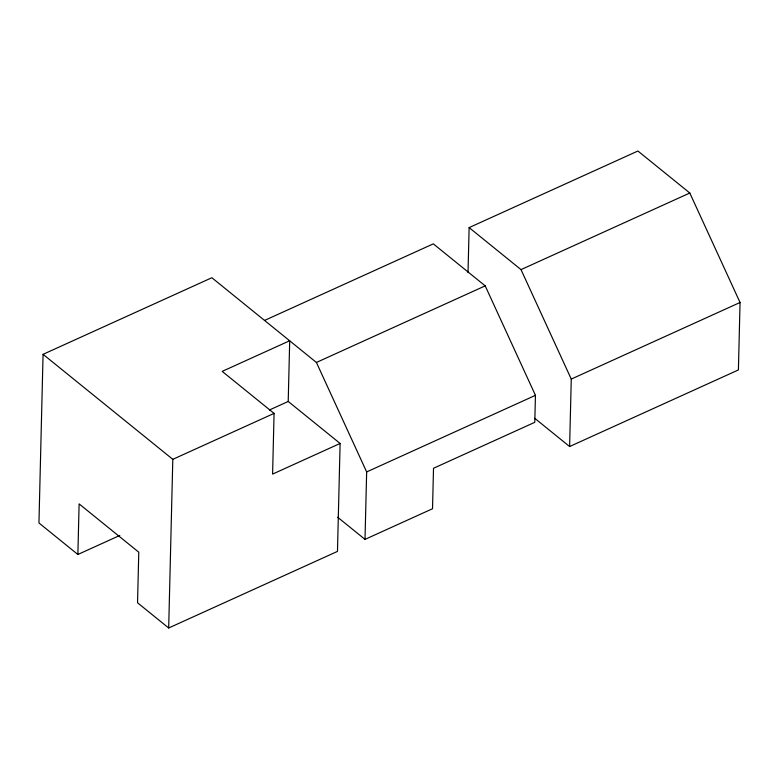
<?xml version="1.0" encoding="UTF-8"?>
<svg xmlns="http://www.w3.org/2000/svg" width="779" height="779" viewBox="0 0 779 779"><rect width="100%" height="100%" fill="white"/><g stroke="black" fill="none" stroke-linecap="round" stroke-linejoin="round"><path stroke-width="1.17" d="M264.519 320.451L433.309 243.856L485.2 285.864L535.446 395.333L534.784 422.315L433.513 468.267L432.52 508.745L365.01 539.38L366.656 471.928L316.41 362.459L211.859 277.733L43.069 354.328L38.95 522.972L77.871 554.482L119.791 535.455M77.871 554.482L79.107 503.886L138.779 552.194L137.542 602.79L168.683 627.991L337.473 551.396L340.111 443.455L288.211 401.458L289.7 340.744L222.181 371.379L274.072 413.386L272.592 474.099L340.111 443.455M168.683 627.991L172.802 459.337L43.069 354.328M468.023 272.582L469.124 227.604L637.913 151.009L689.804 193.017L740.05 302.486L738.404 369.937L569.615 446.533L534.706 418.274M569.615 446.533L571.26 379.081L521.015 269.612L469.124 227.604M316.41 362.459L485.2 285.864M521.015 269.612L689.804 193.017M269.398 409.997L288.211 401.458M172.802 459.337L274.072 413.386M366.656 471.928L535.446 395.333M571.26 379.081L740.05 302.486M337.648 517.237L365.01 539.38"/></g></svg>
